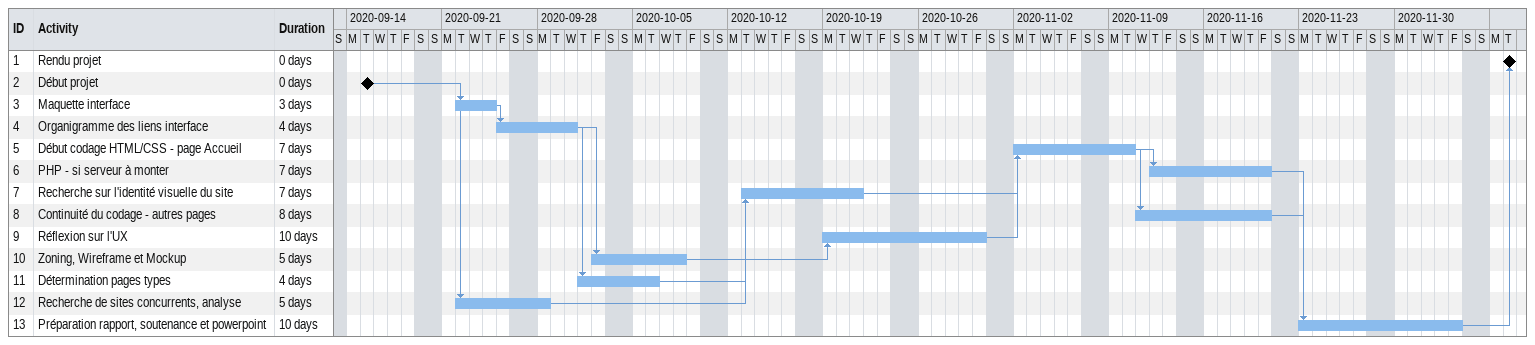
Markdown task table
| ID | Task | Duration | Start | Finish | Predecessors |
|---|---|---|---|---|---|
| 1 | Rendu projet | 0d | 2020-12-08 | 2020-12-08 | 13 |
| 2 | Début projet | 0d | 2020-09-15 | 2020-09-15 |  |
| 3 | Maquette interface | 3d | 2020-09-22 | 2020-09-24 | 2 |
| 4 | Organigramme des liens interface | 4d | 2020-09-25 | 2020-09-30 | 3 |
| 5 | Début codage HTML/CSS - page Accueil | 7d | 2020-11-02 | 2020-11-10 | 7, 9 |
| 6 | PHP - si serveur à monter | 7d | 2020-11-12 | 2020-11-20 | 5 |
| 7 | Recherche sur l'identité visuelle du site | 7d | 2020-10-13 | 2020-10-21 | 10, 11, 12 |
| 8 | Continuité du codage - autres pages | 8d | 2020-11-11 | 2020-11-20 | 5 |
| 9 | Réflexion sur l'UX | 10d | 2020-10-19 | 2020-10-30 | 10 |
| 10 | Zoning, Wireframe et Mockup | 5d | 2020-10-02 | 2020-10-08 | 4 |
| 11 | Détermination pages types | 4d | 2020-10-01 | 2020-10-06 | 4 |
| 12 | Recherche de sites concurrents, analyse | 5d | 2020-09-22 | 2020-09-28 | 2 |
| 13 | Préparation rapport, soutenance et powerpoint | 10d | 2020-11-23 | 2020-12-04 | 6, 8 |
